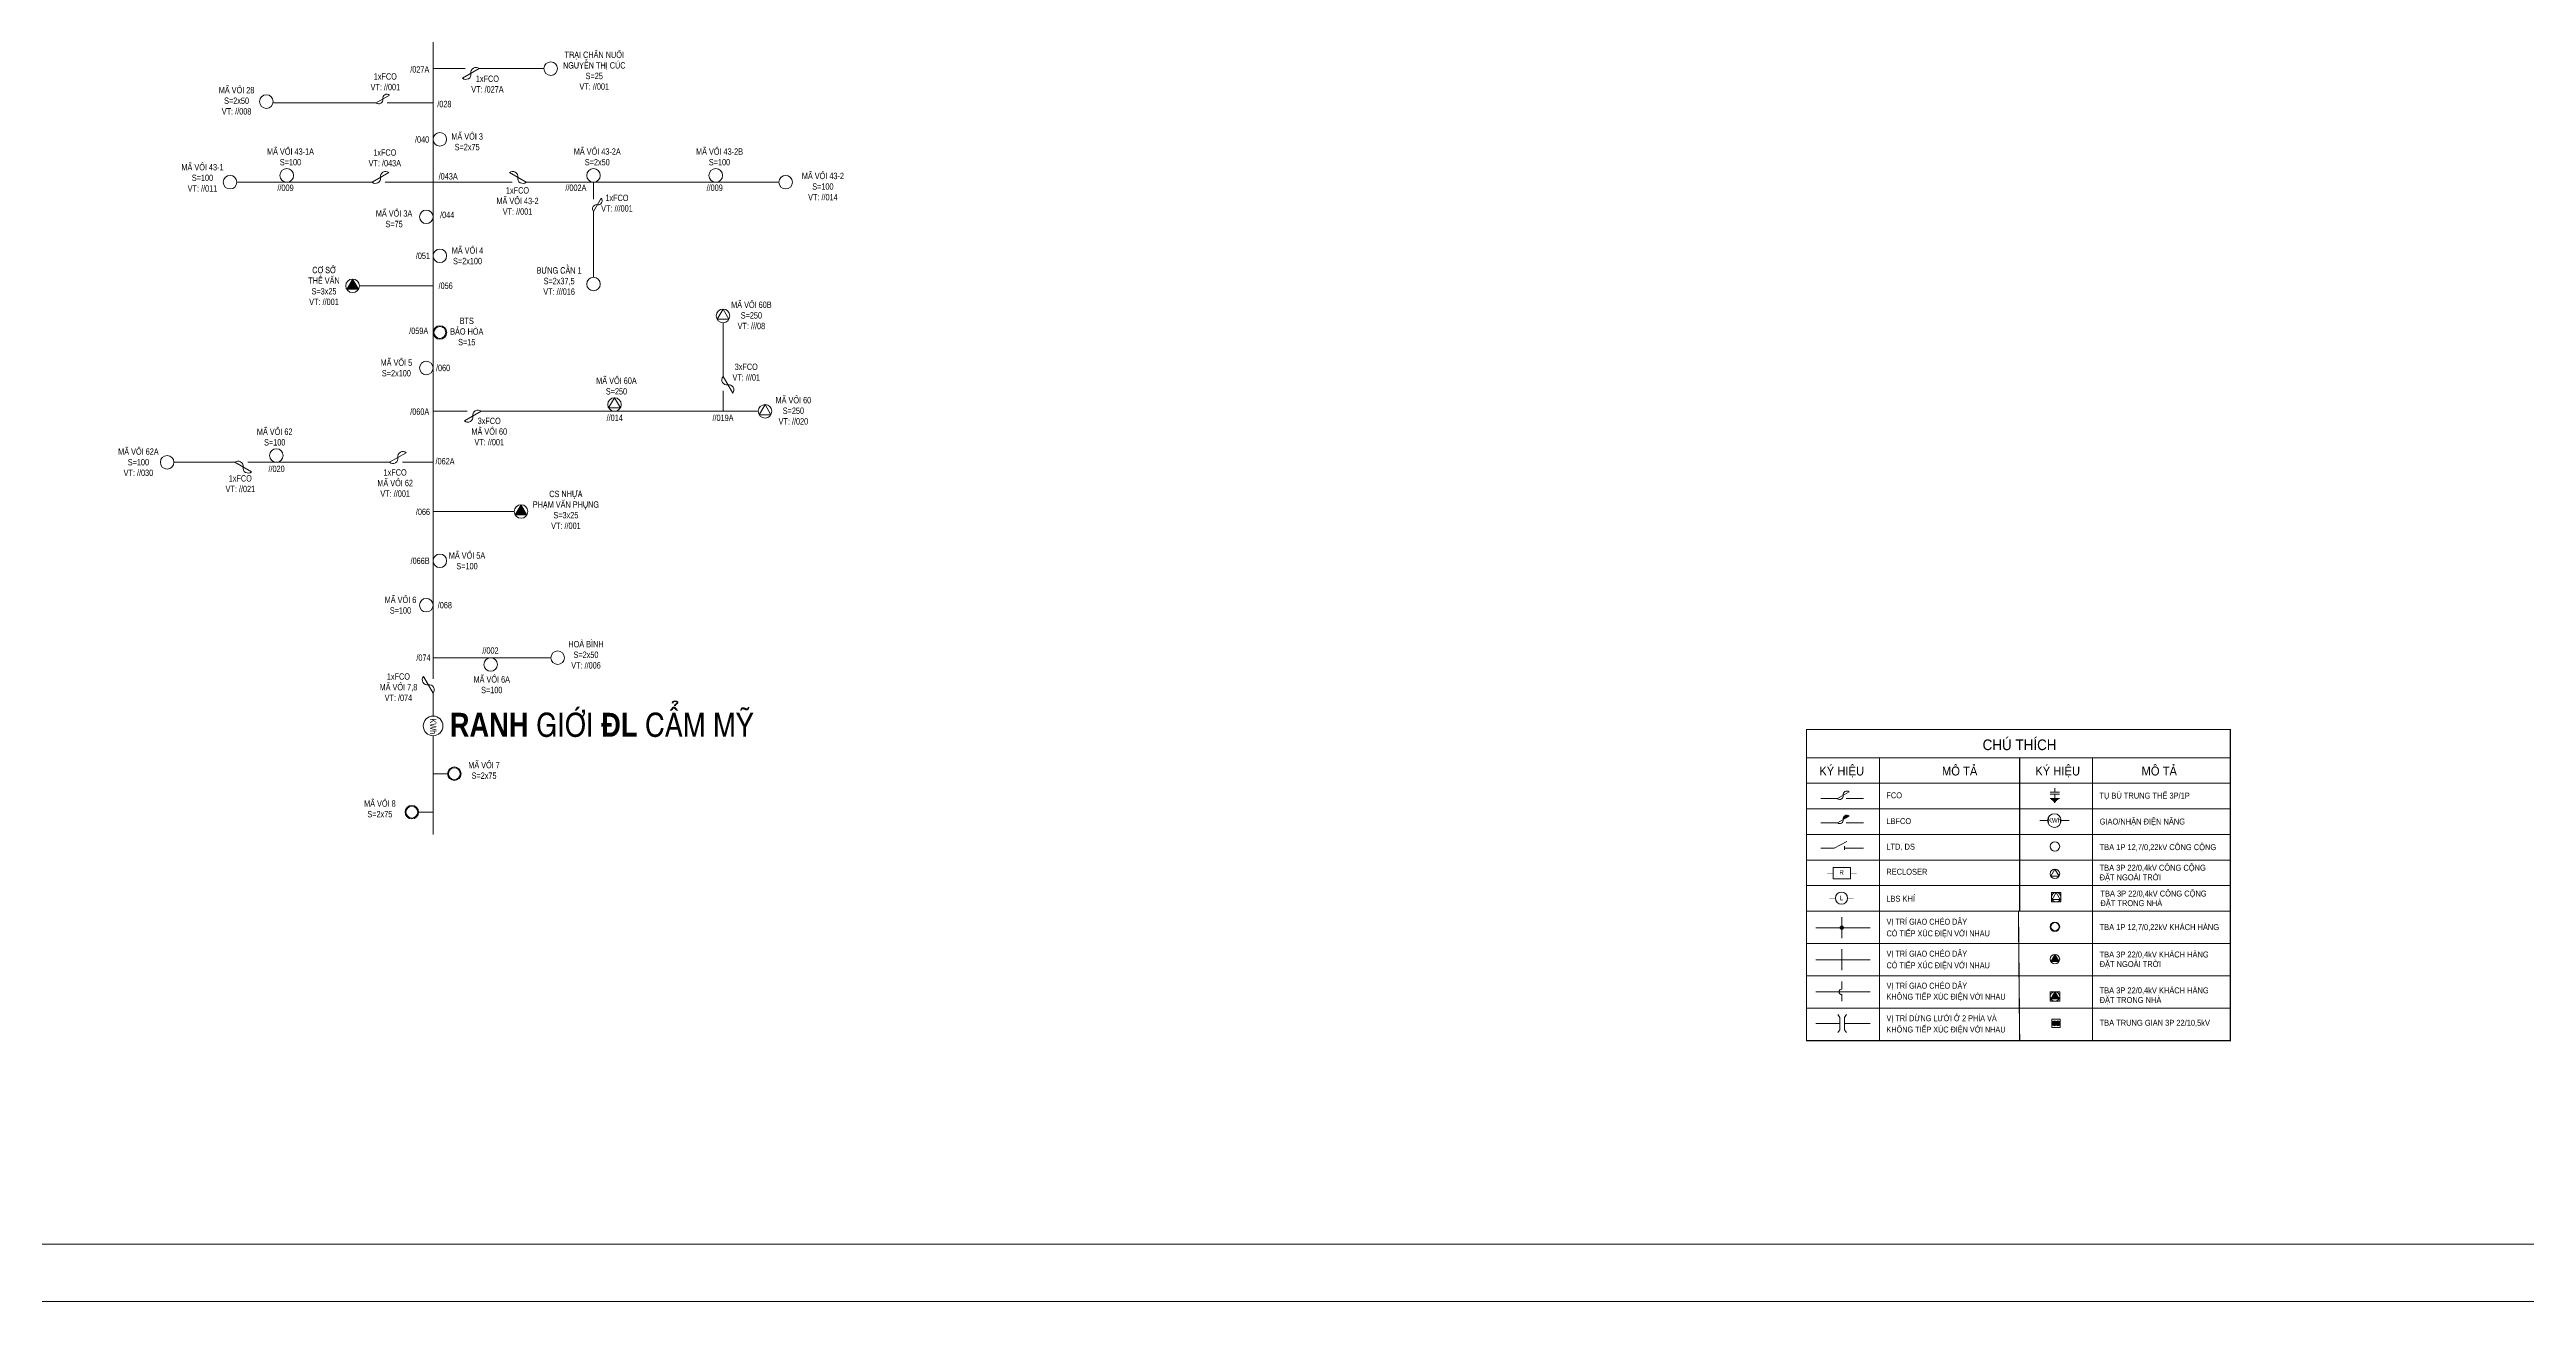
# Model space of a CAD drawing. Header units: inches. Extents: x 3694 to 9715, y -885 to 919.
# Drawn here: x 4404 to 5225, y -841 to -427 of the extents above; entities that cross this region are included whole.
import ezdxf
from ezdxf.enums import TextEntityAlignment as Align

# ---------------------------------------------------------------- set-up
doc = ezdxf.new("R2010")
doc.units = ezdxf.units.IN
doc.header["$LTSCALE"] = 0.2
doc.header["$MEASUREMENT"] = 0
doc.layers.get('0').update_dxf_attribs({"lineweight": 5})
for name, color, linetype, lineweight in [('Day 22kV', 1, 'Continuous', 13), ('Khung', 7, 'Continuous', 13), ('TBA', 5, 'Continuous', 9), ('Text', 7, 'Continuous', 9), ('Thiet bi', 3, 'Continuous', 9), ('Tuyen 475', 6, 'Continuous', 13), ('Tuyen 477', 5, 'Continuous', 13)]:
    doc.layers.add(name, color=color, linetype=linetype, lineweight=lineweight)
doc.styles.add('V-H-C', font='VHELVCN_0.TTF')
doc.styles.add('VNI-HELVE', font='VHELVEN_0.TTF', dxfattribs={"width": 0.9})

# ---------------------------------------------------------------- blocks, each defined once
blk = doc.blocks.new('TBA 1P')
at = {"color": 0}
blk.add_circle((0, 0.8), 0.8, dxfattribs=at)
blk = doc.blocks.new('FCO')
at = {"color": 0}
blk.add_lwpolyline([(0, 0, 0.707499), (0.8, 0.8, -0.707499), (1.6, 1.6, -5.301682)], format="xyb", dxfattribs=at)
blk.add_lwpolyline([(0, 0), (1.6, 1.6)], dxfattribs=at)
blk = doc.blocks.new('TBA 3P')
at = {"color": 0}
blk.add_lwpolyline([(0, 1.6, 0, 1.39, 0), (0, 0.4, 0, 0, 0)], format="xyseb", dxfattribs=at)
blk.add_lwpolyline([(-0.69, 0.4), (0.69, 0.4), (0, 1.6)], close=True, dxfattribs=at)
blk.add_circle((0, 0.8), 0.8, dxfattribs=at)
blk = doc.blocks.new('GIAO NHAN DIEN NANG')
at = {"layer": 'Thiet bi'}
for p, q in [((579.29, -85.47), (582.99, -85.47)), ((589.48, -85.47), (593.18, -85.47))]:
    blk.add_line(p, q, dxfattribs=at)
blk.add_circle((586.24, -85.47), 3.25, dxfattribs=at)
at = {"layer": 'Text', "insert": (586.39, -85.46), "char_height": 2.107, "width": 22.4302, "attachment_point": 5, "style": 'V-H-C'}
blk.add_mtext('KWh', dxfattribs=at)
blk = doc.blocks.new('ALTD')
at = {"color": 0}
for points in [[(3.38, 1.08), (1.27, 0), (0, 0)], [(2.99, 0.31), (2.99, -0.31)], [(2.99, 0), (4.73, 0)]]:
    blk.add_lwpolyline(points, dxfattribs=at)
blk = doc.blocks.new('LBFCO')
blk.add_hatch(color=0).paths.add_polyline_path([(1.6, 1.6, 0.707499), (0.8, 0.8)])
at = {"color": 0}
blk.add_lwpolyline([(0, 0, 0.707499), (0.8, 0.8, -0.707499), (1.6, 1.6, -5.301682)], format="xyb", dxfattribs=at)
blk.add_lwpolyline([(0, 0), (1.6, 1.6)], dxfattribs=at)

msp = doc.modelspace()

# ---------------------------------------------------------------- hatches: boundary and pattern name
at = {"layer": 'TBA'}
msp.add_hatch(color=256, dxfattribs=at).paths.add_polyline_path([(5067.36, -741.3), (5070.09, -741.3), (5068.72, -738.94)])
at = {"layer": 'Tuyen 475', "linetype": 'Continuous'}
msp.add_hatch(color=2, dxfattribs=at).paths.add_polyline_path([(5069.09, -750.02, -0.213406), (5068.82, -749.41, -0.213406), (5069.09, -748.8, 0.648254), (5067.73, -749.41, 0.648254)])
h = msp.add_hatch(color=256, dxfattribs=at)
h.paths.add_polyline_path([(5069.36, -749.41, 0.213406), (5069.09, -748.8, 0.213406), (5068.82, -749.41, 0.213406), (5069.09, -750.02, 0.213406)])
h.paths.add_polyline_path([(5069.09, -750.02, 0.648254), (5070.45, -749.41, 0.648254), (5069.09, -748.8, -0.213406), (5069.36, -749.41, -0.213406)])

# ---------------------------------------------------------------- linework, layer by layer
at = {"layer": 'Day 22kV'}
for points in [[(4991.11, -675.01), (4996.65, -675.01)], [(4999.6, -675.01), (5005.35, -675.01)], [(4991.11, -683.02), (4996.65, -683.02)], [(4999.6, -683.02), (5005.35, -683.02)], [(4991.11, -691.39), (4993.09, -691.39)], [(5002.38, -691.39), (5005.35, -691.39)], [(4989.47, -717.76), (5007.56, -717.76)], [(4998.11, -721.19), (4998.11, -714.26)], [(4989.47, -728.34), (5007.56, -728.34)], [(4998.11, -731.77), (4998.11, -724.84)], [(4989.47, -739), (5007.56, -739)], [(4989.47, -749.5), (4997.46, -749.5)], [(4998.98, -749.5), (5007.56, -749.5)]]:
    msp.add_lwpolyline(points, dxfattribs=at)
at = {"layer": 'Day 22kV', "const_width": 0.708}
msp.add_lwpolyline([(4998.11, -717.39, 1), (4998.11, -718.12, 1), (4998.11, -717.39, 2.414214)], format="xyb", dxfattribs=at)
at = {"layer": 'Day 22kV'}
msp.add_lwpolyline([(4998.09, -742.03), (4998.09, -739.89, -0.983539), (4998.09, -738.1), (4998.09, -735.56)], format="xyb", dxfattribs=at)
at = {"layer": 'Khung'}
for points in [[(3694.32, 918.53), (3694.32, -841.47), (6724.32, -841.47), (6724.32, 918.53)], [(3713.26, 899.59), (3713.26, -822.54), (6705.39, -822.54), (6705.39, 899.59)]]:
    msp.add_lwpolyline(points, close=True, dxfattribs=at)
at = {"layer": 'Khung', "const_width": 0.378}
for points in [[(4986.44, -712.31), (4986.44, -652.16), (5126.81, -652.16), (5126.81, -712.31)], [(5057.03, -661.52), (5057.03, -712.31)], [(5126.81, -712.31), (5126.81, -755.14), (4986.44, -755.14), (4986.44, -712.31)], [(5056.63, -712.31), (5057.03, -755.14)]]:
    msp.add_lwpolyline(points, dxfattribs=at)
at = {"layer": 'Khung'}
for points in [[(4986.44, -661.52), (5126.81, -661.52)], [(5010.55, -661.52), (5010.55, -712.31)], [(5081.14, -661.52), (5081.14, -712.31)], [(4986.44, -669.93), (5126.81, -669.93)], [(5126.81, -669.93), (5126.81, -669.93)], [(4986.44, -678.41), (5126.81, -678.41)], [(4986.44, -686.88), (5126.81, -686.88)], [(4986.44, -695.36), (5126.81, -695.36)], [(4986.44, -703.83), (5126.81, -703.83)], [(4986.44, -712.31), (5126.81, -712.31)], [(4986.44, -712.31), (5126.81, -712.31)], [(5010.55, -712.31), (5010.55, -755.14)], [(5081.14, -712.31), (5081.14, -755.14)], [(4986.44, -723.02), (5126.81, -723.02)], [(4986.44, -733.72), (5126.81, -733.72)], [(4986.44, -744.43), (5126.81, -744.43)]]:
    msp.add_lwpolyline(points, dxfattribs=at)
at = {"layer": 'TBA', "elevation": 3}
for points in [[(4627.49, -512.98), (4625.54, -516.35), (4629.44, -516.35)], [(4591.52, -542.3), (4589.58, -545.67), (4593.47, -545.67)], [(4641.39, -544.55), (4639.45, -547.92), (4643.34, -547.92)]]:
    msp.add_lwpolyline(points, close=True, dxfattribs=at)
at = {"layer": 'TBA'}
for points in [[(5068.72, -698.34), (5067.36, -700.7), (5070.09, -700.7)], [(5067.55, -706.1), (5067.55, -709.24), (5070.7, -709.24), (5070.7, -706.1)], [(5069.13, -706.1), (5067.76, -708.46), (5070.49, -708.46)], [(5067.15, -738.94), (5067.15, -742.09), (5070.3, -742.09), (5070.3, -738.94)], [(5068.72, -738.94), (5067.36, -741.3), (5070.09, -741.3)]]:
    msp.add_lwpolyline(points, close=True, dxfattribs=at)
at = {"layer": 'TBA', "color": 2}
msp.add_lwpolyline([(5067.73, -748.05), (5070.45, -748.05), (5070.45, -750.78), (5067.73, -750.78)], close=True, dxfattribs=at)
at = {"layer": 'TBA', "ltscale": 2}
for centre in [(4627.49, -515.23, 3), (4591.52, -544.55, 3), (4641.39, -546.8, 3)]:
    msp.add_circle(centre, 2.25, dxfattribs=at)
at = {"layer": 'TBA'}
for centre, radius in [((4533.67, -520.71, 3), 2.25), ((4533.67, -520.71, 3), 1.95), ((4538.46, -666.77, 3), 2.25), ((4538.46, -666.77, 3), 1.95), ((4524.38, -679.5, 3), 2.25), ((4524.38, -679.5, 3), 1.95), ((5068.72, -717.44), 1.57), ((5068.72, -717.44), 1.36)]:
    msp.add_circle(centre, radius, dxfattribs=at)
at = {"layer": 'Thiet bi'}
for points in [[(5067.1, -672.84), (5070.18, -672.84), (5070.18, -672.84)], [(5068.64, -672.84), (5068.64, -671.57), (5068.64, -671.57)], [(5067.1, -673.53), (5070.18, -673.53), (5070.18, -673.53)], [(5067.1, -674.94), (5070.18, -674.94), (5070.18, -674.94)], [(5067.5, -675.28), (5069.77, -675.28), (5069.77, -675.28)], [(5067.91, -675.61), (5069.37, -675.61), (5069.37, -675.61)], [(5068.23, -675.95), (5069.05, -675.95), (5069.05, -675.95)], [(5068.46, -676.28), (5068.81, -676.28), (5068.81, -676.28)], [(5068.64, -673.53), (5068.64, -674.94), (5068.67, -674.94), (5068.67, -674.93)], [(5066.28, -682.29), (5063.69, -682.29), (5063.69, -682.29)], [(5073.38, -682.29), (5070.79, -682.29), (5070.79, -682.29)], [(4996.77, -746.5), (4997.46, -747.43), (4997.46, -751.58), (4996.77, -752.5)], [(4999.67, -746.5), (4998.98, -747.43), (4998.98, -751.58), (4999.67, -752.5)]]:
    msp.add_lwpolyline(points, dxfattribs=at)
at = {"layer": 'Thiet bi', "const_width": 0.102}
msp.add_lwpolyline([(5068.64, -671.52, 1), (5068.64, -671.62, 1), (5068.64, -671.52, 2.414214)], format="xyb", dxfattribs=at)
at = {"layer": 'Thiet bi'}
for points in [[(4993.17, -699.68, 0.07, 0.07, 0), (4995.22, -699.68, 0.35, 0.35, 0)], [(5000.97, -699.68, 0.07, 0.07, 0), (5003.03, -699.68, 0.35, 0.35, 0)], [(4993.93, -707.98, 0.07, 0.07, 0), (4995.99, -707.98, 0.35, 0.35, 0)], [(5000.01, -707.98, 0.07, 0.07, 0), (5002.07, -707.98, 0.35, 0.35, 0)]]:
    msp.add_lwpolyline(points, format="xyseb", dxfattribs=at)
at = {"layer": 'Thiet bi', "lineweight": 20, "ltscale": 10}
msp.add_lwpolyline([(4995.22, -697.81), (5000.97, -697.81), (5000.97, -701.56), (4995.22, -701.56), (4995.22, -697.81)], dxfattribs=at)
at = {"layer": 'Thiet bi'}
msp.add_circle((5068.52, -682.29), 2.27, dxfattribs=at)
at = {"layer": 'Thiet bi', "lineweight": 20, "ltscale": 10}
msp.add_circle((4998, -707.98, 0.7), 2.01, dxfattribs=at)
at = {"layer": 'Tuyen 475', "color": 1, "linetype": 'Continuous'}
for centre in [(5068.55, -749.41), (5069.64, -749.41)]:
    msp.add_circle(centre, 0.818, dxfattribs=at)
at = {"layer": 'Tuyen 477'}
for p, q in [((4512.56, -444.69, 3), (4478.4, -444.69, 3)), ((4531.42, -444.69, 3), (4516.26, -444.69, 3)), ((4531.42, -666.77, 3), (4536.21, -666.77, 3)), ((4531.42, -679.5, 3), (4526.62, -679.5, 3))]:
    msp.add_line(p, q, dxfattribs=at)
at = {"layer": 'Tuyen 477', "elevation": 3}
msp.add_lwpolyline([(4531.42, -336.52), (4531.42, -381.3, 0.858337), (4531.42, -383.24), (4531.42, -635.35)], format="xyb", dxfattribs=at)
for points in [[(4542.08, -433.36), (4531.42, -433.36)], [(4546.71, -433.36), (4568.14, -433.36)], [(4511.23, -470.96), (4466.4, -470.96)], [(4531.42, -470.96), (4515.51, -470.96)], [(4557.59, -470.96), (4531.42, -470.96)], [(4562.22, -470.96), (4645.99, -470.96)], [(4584.57, -470.96), (4584.57, -476.6)], [(4584.57, -480.61), (4584.57, -502.43)], [(4531.42, -505.27), (4506.99, -505.27)], [(4627.49, -535.29), (4627.49, -517.48)], [(4627.49, -546.8), (4627.49, -540.04)], [(4542.7, -546.8), (4531.42, -546.8)], [(4547.33, -546.8), (4639.15, -546.8)], [(4465.72, -563.68), (4445.56, -563.68)], [(4517.01, -563.68), (4470, -563.68)], [(4531.42, -563.68), (4521.29, -563.68)], [(4558.31, -579.96), (4531.42, -579.96)], [(4531.42, -628.38), (4570.45, -628.38)], [(4531.42, -640.07), (4531.42, -644.01)], [(4531.42, -657.89), (4531.42, -686.88)]]:
    msp.add_lwpolyline(points, dxfattribs=at)

# ---------------------------------------------------------------- block references
at = {"layer": 'TBA'}
for name, p, xscale, yscale, zscale in [('TBA 1P', (4570.39, -435.61, 3), 2.809729812779551, 2.809729812779551, 2.809729812779032), ('TBA 1P', (4533.67, -459.02, 3), 2.809729812779551, 2.809729812779551, 2.809729812779032), ('TBA 1P', (4482.95, -470.96, 3), 2.809729812779551, 2.809729812779551, 2.809729812779032), ('TBA 1P', (4584.57, -470.96, 3), 2.809729812779551, 2.809729812779551, 2.809729812779032), ('TBA 1P', (4625.07, -470.96, 3), 2.809729812779551, 2.809729812779551, 2.809729812779032), ('TBA 1P', (4464.15, -473.21, 3), 2.809729812779551, 2.809729812779551, 2.809729812779032), ('TBA 1P', (4648.23, -473.21, 3), 2.809729812779551, 2.809729812779551, 2.809729812779032), ('TBA 1P', (4533.67, -497.58, 3), 2.809729812779551, 2.809729812778642, 2.809729812779032), ('TBA 3P', (4504.74, -507.52, 3), 2.809729812779551, 2.809729812778642, 2.809729812779032), ('TBA 1P', (4584.57, -506.93, 3), 2.809729812779551, 2.809729812779551, 2.809729812779032), ('TBA 1P', (4529.17, -534.71, 3), 2.809729812779551, 2.809729812778642, 2.809729812779032), ('TBA 1P', (4443.31, -565.92, 3), 2.809729812779551, 2.809729812778642, 2.809729812779032), ('TBA 1P', (4479.5, -563.68, 3), 2.809729812779551, 2.809729812778642, 2.809729812779032), ('TBA 3P', (4560.56, -582.21, 3), 2.809729812779551, 2.809729812778642, 2.809729812779032), ('TBA 1P', (4533.67, -598.56, 3), 2.809729812779551, 2.809729812778642, 2.809729812779032), ('TBA 1P', (4529.17, -613.24, 3), 2.809729812779551, 2.809729812778642, 2.809729812779032), ('TBA 1P', (4550.49, -632.88, 3), 2.809729812779551, 2.809729812778642, 2.809729812779032), ('TBA 1P', (4572.7, -630.63, 3), 2.809729812779551, 2.809729812778642, 2.809729812779032), ('TBA 1P', (5068.72, -692.44), 1.966810868943867, 1.966810868945686, 1.966810868945322), ('TBA 3P', (5068.72, -729.72), 1.966810868943867, 1.966810868945686, 1.966810868945322)]:
    msp.add_blockref(name, p, dxfattribs=dict(at, xscale=xscale, yscale=yscale, zscale=zscale))
at = {"layer": 'TBA', "rotation": 270}
for p, xscale, yscale, zscale in [((4473.95, -444.27, 3), 2.809729812779096, 2.809729812779551, 2.809729812779032), ((4526.92, -482.42, 3), 2.809729812779096, 2.809729812779551, 2.809729812779032), ((5067.15, -699.92), 1.966810868944776, 1.966810868945686, 1.966810868945322), ((5067.55, -707.67), 1.966810868944776, 1.966810868945686, 1.966810868945322), ((5067.15, -740.51), 1.966810868944776, 1.966810868945686, 1.966810868945322)]:
    msp.add_blockref('TBA 1P', p, dxfattribs=dict(at, xscale=xscale, yscale=yscale, zscale=zscale))
at = {"layer": 'Thiet bi', "color": 5}
for p, xscale, yscale, zscale, rotation in [((4546.71, -433.36, 3), 2.80972981277885, 2.809729812779551, 2.809729812779032, 164.9999999999775), ((4512.56, -444.69, 3), 2.247783850223291, 2.247783850223641, 2.247783850223225, 344.9999999999933), ((4511.23, -470.96, 3), 2.809729812778497, 2.809729812779551, 2.809729812779032, 345.0000000000044), ((4562.22, -470.96, 3), -2.809729812778497, 2.809729812779551, 2.809729812779032, 14.99999999999563), ((4584.57, -480.61, 3), -2.247783850223055, 2.247783850223641, 2.247783850223225, 284.9999999999843), ((4627.49, -535.29, 3), 2.809729812778733, 2.809729812777732, 2.809729812779032, 254.9999999999864), ((4547.33, -546.8, 3), 2.809729812778497, 2.809729812778642, 2.809729812779032, 165.0000000000043), ((4465.72, -563.68, 3), -2.809729812778491, 2.809729812778642, 2.809729812779032, 194.9999999999885), ((4517.01, -563.68, 3), 2.809729812778497, 2.809729812778642, 2.809729812779032, 345.0000000000044), ((4531.42, -640.07, 3), 2.809729812778733, 2.809729812778642, 2.809729812779032, 74.99999999998644)]:
    msp.add_blockref('FCO', p, dxfattribs=dict(at, xscale=xscale, yscale=yscale, zscale=zscale, rotation=rotation))
at = {"layer": 'Thiet bi', "color": 5, "rotation": 270}
msp.add_blockref('GIAO NHAN DIEN NANG', (4616.89, -64.71, 3), dxfattribs=at)
at = {"layer": 'Thiet bi', "xscale": 1.966810868945452, "yscale": 1.966810868945686, "zscale": 1.966810868945322}
for name, p, rotation in [('FCO', (5000.5, -672.79), 165.000000000011), ('LBFCO', (4996.65, -683.02), 345.000000000011)]:
    msp.add_blockref(name, p, dxfattribs=dict(at, rotation=rotation))
at = {"layer": 'Thiet bi', "xscale": 1.966810868943867, "yscale": 1.966810868945686, "zscale": 1.966810868945322}
msp.add_blockref('ALTD', (4993.09, -691.39), dxfattribs=at)

# ---------------------------------------------------------------- texts
at = {"layer": 'Text', "style": 'VNI-HELVE', "width": 0.9}
for s, height, p in [('CHUÙ THÍCH', 3.54, (5057, -658.97)), ('KYÙ HIEÄU', 2.95, (4998.07, -667.36)), ('MOÂ TAÛ', 2.95, (5037.15, -667.36)), ('KYÙ HIEÄU', 2.95, (5069.62, -667.36)), ('MOÂ TAÛ', 2.95, (5103.27, -667.36))]:
    msp.add_text(s, height=height, dxfattribs=at).set_placement(p, align=Align.CENTER)
at = {"layer": 'Text', "style": 'VNI-HELVE'}
for s, height, width, p in [('TUÏ BUØ TRUNG THEÁ 3P/1P', 1.9668, 0.9, (5083.44, -675.01)), ('FCO', 1.967, 0.9, (5012.85, -674.91)), ('LBFCO', 1.967, 0.9, (5012.85, -683.46)), ('GIAO/NHAÄN ÑIEÄN NAÊNG', 1.9668, 0.9, (5083.52, -683.59)), ('LTD, DS', 1.967, 0.9, (5012.85, -691.91)), ('TBA 1P 12,7/0,22kV COÂNG COÄNG', 1.9668, 0.9, (5083.52, -692.07)), ('TBA 3P 22/0,4kV COÂNG COÄNG', 1.9668, 0.9, (5083.52, -698.89)), ('RECLOSER', 1.967, 0.9, (5012.85, -700.22)), ('ÑAËT NGOAØI TRÔØI', 1.9668, 0.9, (5083.52, -702.07)), ('TBA 3P 22/0,4kV COÂNG COÄNG', 1.9668, 0.9, (5083.79, -707.43)), ('LBS KHÍ', 1.967, 0.9, (5012.85, -709.13)), ('ÑAËT TRONG NHAØ', 1.9668, 0.9, (5083.79, -710.61)), ('VÒ TRÍ GIAO CHEÙO DAÂY', 1.9668, 0.8, (5012.93, -716.76)), ('COÙ TIEÁP XUÙC ÑIEÄN VÔÙI NHAU  ', 1.9668, 0.8, (5012.93, -720.63)), ('TBA 1P 12,7/0,22kV KHAÙCH HAØNG', 1.9668, 0.9, (5083.52, -718.55)), ('VÒ TRÍ GIAO CHEÙO DAÂY', 1.9668, 0.8, (5012.93, -727.34)), ('COÙ TIEÁP XUÙC ÑIEÄN VÔÙI NHAU  ', 1.9668, 0.8, (5012.93, -731.2)), ('ÑAËT NGOAØI TRÔØI', 1.9668, 0.9, (5083.52, -730.78)), ('TBA 3P 22/0,4kV KHAÙCH HAØNG', 1.9668, 0.9, (5083.52, -727.61)), ('VÒ TRÍ GIAO CHEÙO DAÂY', 1.9668, 0.8, (5012.93, -737.94)), ('TBA 3P 22/0,4kV KHAÙCH HAØNG', 1.9668, 0.9, (5083.52, -739.49)), ('VÒ TRÍ DÖØNG LÖÔÙI ÔÛ 2 PHÍA VAØ ', 1.9668, 0.8, (5012.93, -748.71)), ('KHOÂNG TIEÁP XUÙC ÑIEÄN VÔÙI NHAU ', 1.9668, 0.8, (5012.93, -741.58)), ('ÑAËT TRONG NHAØ', 1.9668, 0.9, (5083.52, -742.66)), ('KHOÂNG TIEÁP XUÙC ÑIEÄN VÔÙI NHAU ', 1.9668, 0.8, (5012.93, -752.44)), ('TBA TRUNG GIAN 3P 22/10,5kV', 1.9668, 0.9, (5083.52, -750.22))]:
    msp.add_text(s, height=height, dxfattribs=dict(at, width=width)).set_placement(p)
at = {"layer": 'Text', "attachment_point": 5, "style": 'V-H-C'}
for s, insert, char_height, width in [('1xFCO\\PVT: //001', (4515.6, -437.72, 3), 2.107, 28.1807), ('/027A', (4527.02, -433.65, 3), 2.107, 7.0464), ('TRAÏI CHAÊN NUOÂI\\PNGUYEÃN THÒ CUÙC\\PS=25\\PVT: //001', (4584.81, -434.05, 3), 2.1073, 35.3305), ('MAÕ VOÂI 28\\PS=2x50\\PVT: //008', (4466.32, -444, 3), 2.1073, 28.1807), ('1xFCO\\PVT: /027A', (4549.42, -438.48, 3), 2.107, 23.8547), ('/028', (4535.16, -445.1, 3), 2.107, 28.1807), ('MAÕ VOÂI 43-1A\\PS=100', (4484.18, -462.59, 3), 2.1073, 18.4663), ('/040', (4527.78, -456.83, 3), 2.107, 7.0464), ('MAÕ VOÂI 3\\PS=2x75', (4542.7, -457.58, 3), 2.107, 28.1807), ('MAÕ VOÂI 43-2A\\PS=2x50', (4585.81, -462.59, 3), 2.1073, 18.4663), ('MAÕ VOÂI 43-2B\\PS=100', (4626.31, -462.59, 3), 2.1073, 18.4663), ('MAÕ VOÂI 43-1\\PS=100\\PVT: //011', (4455.02, -469.52, 3), 2.1073, 18.4663), ('1xFCO\\PVT: /043A', (4515.43, -462.92, 3), 2.107, 28.6237), ('MAÕ VOÂI 43-2\\PS=100\\PVT: //014', (4660.56, -472.42, 3), 2.1073, 18.4663), ('//009', (4482.53, -472.81, 3), 2.107, 7.0464), ('/043A', (4536.43, -469.03, 3), 2.107, 7.0464), ('1xFCO\\PMAÕ VOÂI 43-2\\PVT: //001', (4559.39, -477.19, 3), 2.1073, 23.8547), ('//002A', (4578.74, -472.81, 3), 2.107, 7.0464), ('1xFCO\\PVT: ///001', (4592.33, -477.91, 3), 2.107, 28.1807), ('//009', (4624.72, -472.81, 3), 2.107, 7.0464), ('MAÕ VOÂI 3A\\PS=75', (4518.49, -483.06, 3), 2.1073, 28.1807), ('/044', (4536.1, -481.8, 3), 2.107, 28.1807), ('MAÕ VOÂI 4\\PS=2x100', (4542.83, -495.33, 3), 2.107, 18.4663), ('CÔ SÔÛ \\PTHEÁ VAÊN\\PS=3x25\\PVT: //001', (4495.28, -505.32, 3), 2.107, 18.4663), ('/051', (4528.05, -495.33, 3), 2.107, 7.0464), ('BÖNG CAÀN 1\\PS=2x37,5\\PVT: ///016', (4573.17, -503.69, 3), 2.1073, 28.1807), ('/056', (4535.58, -505.24, 3), 2.107, 7.0464), ('BTS\\PBAÛO HOØA\\PS=15', (4542.58, -520.39, 3), 2.107, 18.4663), ('MAÕ VOÂI 60B\\PS=250\\PVT: ///08', (4636.87, -515.06, 3), 2.1073, 18.4663), ('/059A', (4526.67, -520.18, 3), 2.107, 7.0464), ('MAÕ VOÂI 5\\PS=2x100', (4519.26, -532.46, 3), 2.107, 18.4663), ('/060', (4534.73, -532.46, 3), 2.107, 7.0464), ('3xFCO\\PVT: ///01', (4635.17, -533.84, 3), 2.107, 28.1807), ('MAÕ VOÂI 60A\\PS=250', (4592.17, -538.44, 3), 2.1073, 18.4663), ('MAÕ VOÂI 60\\PS=250\\PVT: //020', (4650.78, -546.63, 3), 2.1073, 18.4663), ('/060A', (4527, -546.94, 3), 2.107, 7.0464), ('3xFCO\\PMAÕ VOÂI 60\\PVT: //001', (4550.02, -553.51, 3), 2.1073, 23.8547), ('//014', (4591.59, -548.98, 3), 2.107, 7.0464), ('//019A', (4627.47, -548.98, 3), 2.107, 7.0464), ('MAÕ VOÂI 62\\PS=100', (4478.95, -555.33, 3), 2.1073, 18.4663), ('MAÕ VOÂI 62A\\PS=100\\PVT: //030', (4433.8, -563.67, 3), 2.1073, 18.4663), ('//020', (4479.57, -565.86, 3), 2.107, 7.0464), ('1xFCO\\PMAÕ VOÂI 62\\PVT: //001', (4518.85, -570.56, 3), 2.1073, 28.6237), ('/062A', (4535.38, -563.34, 3), 2.107, 7.0464), ('1xFCO\\PVT: //021', (4467.56, -570.77, 3), 2.107, 28.6237), ('CS NHÖÏA\\PPHAÏM VAÊN PHUÏNG\\PS=3x25\\PVT: //001', (4575.42, -579.44, 3), 2.1073, 41.6514), ('/066', (4528.06, -580.11, 3), 2.107, 7.0464), ('/066B', (4527.12, -596.31, 3), 2.107, 7.0464), ('MAÕ VOÂI 5A\\PS=100', (4542.66, -596.31, 3), 2.1073, 18.4663), ('MAÕ VOÂI 6\\PS=100', (4520.62, -610.99, 3), 2.107, 18.4663), ('/068', (4535.31, -610.99, 3), 2.107, 7.0464), ('HOAØ BÌNH\\PS=2x50\\PVT: //006', (4582.08, -627.41, 3), 2.107, 18.4663), ('/074', (4528.24, -628.38, 3), 2.107, 7.0464), ('//002', (4550.44, -626.03, 3), 2.107, 7.0464), ('1xFCO\\PMAÕ VOÂI 7,8\\PVT: /074', (4519.94, -638.14, 3), 2.1073, 19.1667), ('MAÕ VOÂI 6A\\PS=100', (4550.86, -637.32, 2), 2.1073, 18.4663), ('{\\fVNI-Helve-Condense|b1|i0|c0|p2;RANH GIÔÙI ÑL CAÅM MYÕ}', (4587.32, -650.67, 3), 7.8916, 147.6017), ('MAÕ VOÂI 7\\PS=2x75', (4548.3, -665.68, 3), 2.107, 28.1807), ('MAÕ VOÂI 8\\PS=2x75', (4513.79, -678.42, 3), 2.107, 28.1807)]:
    msp.add_mtext(s, dxfattribs=dict(at, insert=insert, char_height=char_height, width=width))
at = {"layer": 'Thiet bi', "width": 19.7265, "attachment_point": 5, "style": 'V-H-C'}
for s, insert, char_height in [('KWh', (5068.56, -682.19), 1.475), ('R', (4998.04, -699.47), 1.48), ('L', (4998.04, -707.9), 1.48)]:
    msp.add_mtext(s, dxfattribs=dict(at, insert=insert, char_height=char_height))

doc.saveas('drawing.dxf')
